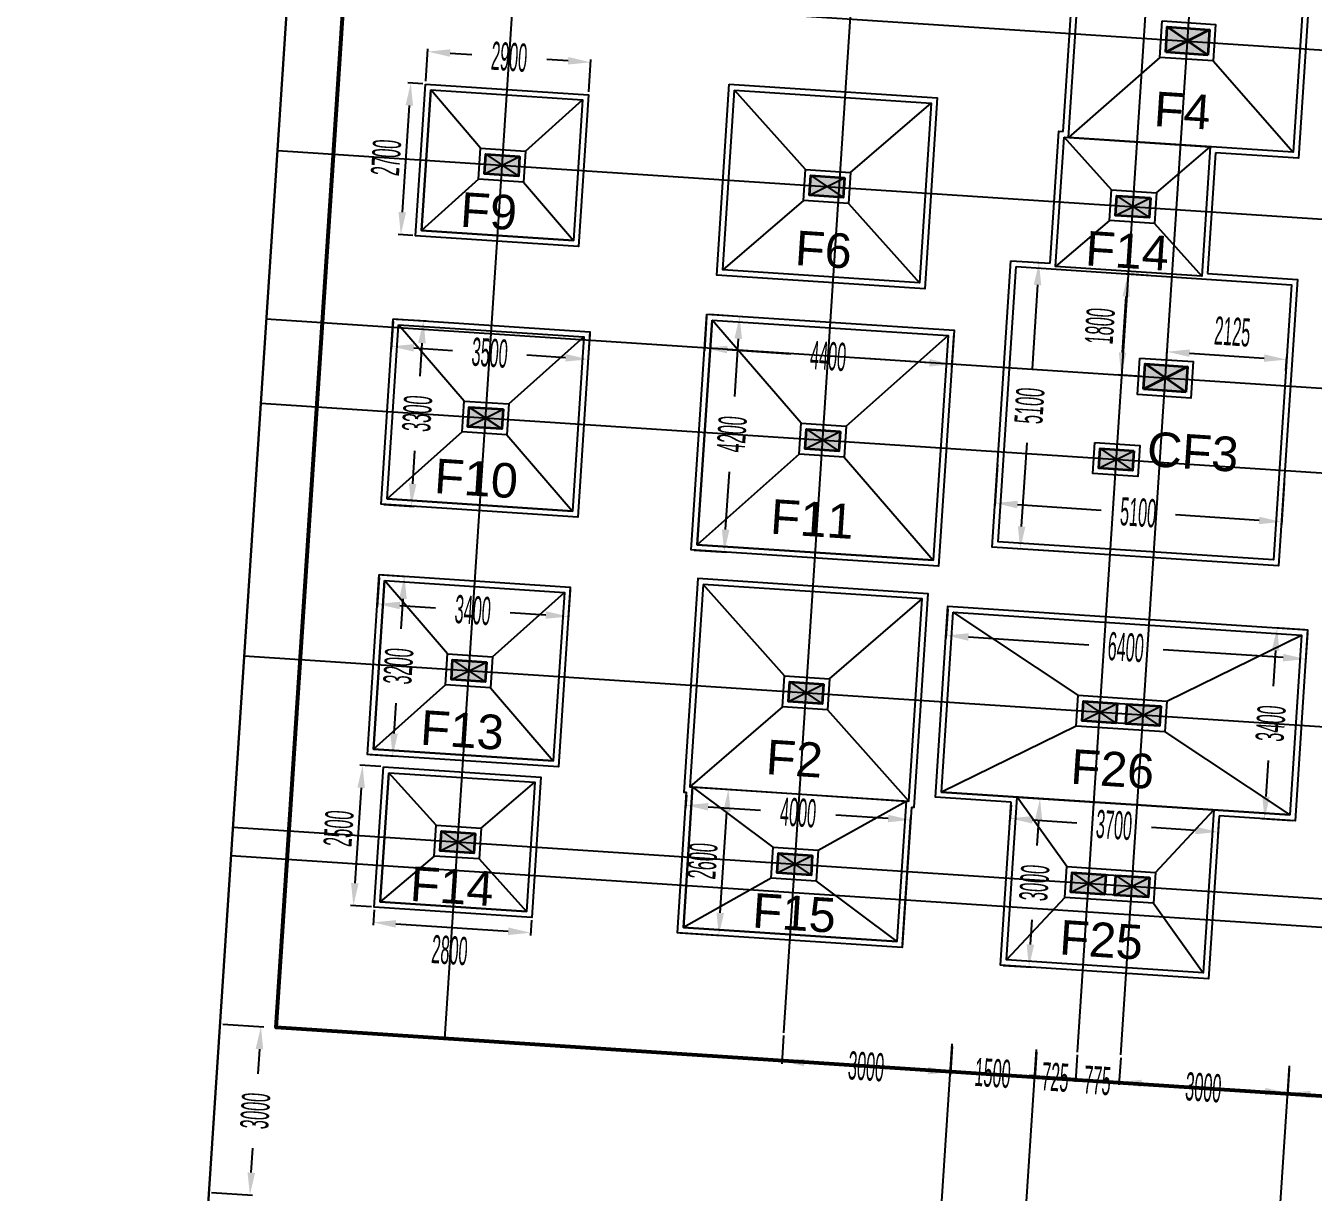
# Model space of a CAD drawing. Header units: millimetres. Extents: x -3092162 to 4513894, y -12317808 to 1849994.
# Drawn here: x 1305433.25 to 1305456.11, y -5950897.93 to -5950877.21 of the extents above; entities that cross this region are included whole.
import ezdxf

# ---------------------------------------------------------------- set-up
doc = ezdxf.new("R2010")
doc.units = ezdxf.units.MM
doc.header["$LTSCALE"] = 2
doc.header["$MEASUREMENT"] = 0
doc.header["$PDMODE"] = 34
doc.header["$PDSIZE"] = 500
doc.layers.add('cent lines', color=161, linetype='Continuous')
doc.layers.add('sree dim', color=7, linetype='Continuous')
for name, color, linetype, lineweight in [('coloumn', 10, 'Continuous', 35), ('FOUNDATIONS', 250, 'Continuous', 25), ('LINE', 250, 'Continuous', 20)]:
    doc.layers.add(name, color=color, linetype=linetype, lineweight=lineweight)
doc.styles.add('250', font='ARIALN.TTF', dxfattribs={"width": 0.5, "height": 150})
doc.styles.add('style3', font='arialbi.ttf')
doc.dimstyles.new('250', dxfattribs={"dimscale": 0, "dimtxt": 150, "dimasz": 50, "dimexe": 50, "dimexo": 50, "dimgap": 50, "dimtad": 1, "dimdec": 0, "dimzin": 0, "dimdsep": 46, "dimtxsty": '250', "dimblk": 'OBLIQUE', "dimcen": 100, "dimdle": 50, "dimclrd": 256, "dimclre": 256, "dimclrt": 256, "dimadec": 0, "dimazin": 2, "dimtfac": 1, "dimtdec": 0, "dimtofl": 0, "dimtmove": 1, "dimatfit": 0, "dimfxl": 50, "dimtolj": 1, "dimtzin": 0, "dimlwd": -1, "dimlwe": -1, "dimarcsym": 1})

# ---------------------------------------------------------------- blocks, each defined once
blk = doc.blocks.new('A$C59DD3E4C')
at = {"layer": 'coloumn', "ltscale": 100}
blk.add_hatch(color=252, dxfattribs=at).paths.add_polyline_path([(450, 750), (0, 750), (0, 0), (450, 0)])
at = {"layer": 'coloumn', "color": 252, "ltscale": 100}
for p, q in [((0, 750), (450, 750)), ((0, 0), (0, 750)), ((450, 750), (450, 0)), ((450, 0), (0, 0))]:
    blk.add_line(p, q, dxfattribs=at)
blk.add_lwpolyline([(450, 750), (0, 0), (0, 750), (450, 0)], dxfattribs=at)
blk = doc.blocks.new('1')
at = {"layer": 'coloumn', "ltscale": 100}
blk.add_hatch(color=256, dxfattribs=at).paths.add_polyline_path([(-2340612, -6246414), (-2340262, -6246414), (-2340262, -6245814), (-2340612, -6245814)])
at = {"layer": 'coloumn', "lineweight": 25, "ltscale": 100}
for p, q in [((-2340262, -6245814), (-2340612, -6246414)), ((-2340612, -6245814), (-2340262, -6246414))]:
    blk.add_line(p, q, dxfattribs=at)
at = {"layer": 'coloumn', "ltscale": 100}
blk.add_lwpolyline([(-2340612, -6246414), (-2340262, -6246414), (-2340262, -6245814), (-2340612, -6245814)], close=True, dxfattribs=at)
blk = doc.blocks.new('*D585')
at = {"layer": 'Defpoints', "color": 0, "linetype": 'Continuous', "ltscale": 100, "transparency": 16777216}
for p in [(-2399456, -7822716), (-2402356, -7823293), (-2399456, -7823293)]:
    blk.add_point(p, dxfattribs=at)
at = {"layer": 'FOUNDATIONS', "ltscale": 100, "transparency": 16777216}
for p, q in [((-2402356, -7823243), (-2402356, -7822666)), ((-2401956, -7822716), (-2401572, -7822716)), ((-2399856, -7822716), (-2400240, -7822716)), ((-2399456, -7823243), (-2399456, -7822666))]:
    blk.add_line(p, q, dxfattribs=at)
at = {"layer": 'FOUNDATIONS', "linetype": 'Continuous', "ltscale": 100, "transparency": 16777216}
for points in [[(-2401956, -7822649), (-2401956, -7822782), (-2402356, -7822716)], [(-2399856, -7822649), (-2399856, -7822782), (-2399456, -7822716)]]:
    blk.add_solid(points, dxfattribs=at)
at = {"layer": 'FOUNDATIONS', "linetype": 'Continuous', "lineweight": 25, "ltscale": 100, "transparency": 16777216, "insert": (-2400906, -7822716), "char_height": 500, "attachment_point": 5, "style": '250'}
blk.add_mtext('\\A1;2900', dxfattribs=at)
blk = doc.blocks.new('*D586')
at = {"layer": 'Defpoints', "color": 0, "linetype": 'Continuous', "ltscale": 100, "transparency": 16777216}
for p in [(-2402356, -7823293), (-2402620, -7825993), (-2402356, -7825993)]:
    blk.add_point(p, dxfattribs=at)
at = {"layer": 'FOUNDATIONS', "ltscale": 100, "transparency": 16777216}
for p, q in [((-2402406, -7823293), (-2402670, -7823293)), ((-2402620, -7823693), (-2402620, -7825593)), ((-2402406, -7825993), (-2402670, -7825993))]:
    blk.add_line(p, q, dxfattribs=at)
at = {"layer": 'FOUNDATIONS', "linetype": 'Continuous', "ltscale": 100, "transparency": 16777216}
for points in [[(-2402687, -7823693), (-2402554, -7823693), (-2402620, -7823293)], [(-2402687, -7825593), (-2402554, -7825593), (-2402620, -7825993)]]:
    blk.add_solid(points, dxfattribs=at)
at = {"layer": 'FOUNDATIONS', "linetype": 'Continuous', "lineweight": 25, "ltscale": 100, "transparency": 16777216, "insert": (-2402968, -7824643), "char_height": 500, "attachment_point": 5, "rotation": 90, "style": '250'}
blk.add_mtext('\\A1;2700', dxfattribs=at)
blk = doc.blocks.new('*D587')
at = {"layer": 'Defpoints', "color": 0, "linetype": 'Continuous', "ltscale": 100, "transparency": 16777216}
for p in [(-2402656, -7827493), (-2399156, -7827493), (-2399156, -7827984)]:
    blk.add_point(p, dxfattribs=at)
at = {"layer": 'FOUNDATIONS', "ltscale": 100, "transparency": 16777216}
for p, q in [((-2402656, -7827543), (-2402656, -7828034)), ((-2399156, -7827543), (-2399156, -7828034)), ((-2402256, -7827984), (-2401568, -7827984)), ((-2399556, -7827984), (-2400244, -7827984))]:
    blk.add_line(p, q, dxfattribs=at)
at = {"layer": 'FOUNDATIONS', "linetype": 'Continuous', "ltscale": 100, "transparency": 16777216}
for points in [[(-2402256, -7827917), (-2402256, -7828050), (-2402656, -7827984)], [(-2399556, -7827917), (-2399556, -7828050), (-2399156, -7827984)]]:
    blk.add_solid(points, dxfattribs=at)
at = {"layer": 'FOUNDATIONS', "linetype": 'Continuous', "lineweight": 25, "ltscale": 100, "transparency": 16777216, "insert": (-2400906, -7827984), "char_height": 500, "attachment_point": 5, "style": '250'}
blk.add_mtext('\\A1;3500', dxfattribs=at)
blk = doc.blocks.new('*D588')
at = {"layer": 'Defpoints', "color": 0, "linetype": 'Continuous', "ltscale": 100, "transparency": 16777216}
for p in [(-2402656, -7827493), (-2402656, -7830793), (-2402119, -7830793)]:
    blk.add_point(p, dxfattribs=at)
at = {"layer": 'FOUNDATIONS', "ltscale": 100, "transparency": 16777216}
for p, q in [((-2402606, -7827493), (-2402069, -7827493)), ((-2402119, -7827893), (-2402119, -7828481)), ((-2402119, -7830393), (-2402119, -7829805)), ((-2402606, -7830793), (-2402069, -7830793))]:
    blk.add_line(p, q, dxfattribs=at)
at = {"layer": 'FOUNDATIONS', "linetype": 'Continuous', "ltscale": 100, "transparency": 16777216}
for points in [[(-2402186, -7827893), (-2402052, -7827893), (-2402119, -7827493)], [(-2402186, -7830393), (-2402052, -7830393), (-2402119, -7830793)]]:
    blk.add_solid(points, dxfattribs=at)
at = {"layer": 'FOUNDATIONS', "linetype": 'Continuous', "lineweight": 25, "ltscale": 100, "transparency": 16777216, "insert": (-2402119, -7829143), "char_height": 500, "attachment_point": 5, "rotation": 90, "style": '250'}
blk.add_mtext('\\A1;3300', dxfattribs=at)
blk = doc.blocks.new('*D589')
at = {"layer": 'Defpoints', "color": 0, "linetype": 'Continuous', "ltscale": 100, "transparency": 16777216}
for p in [(-2397106, -7827043), (-2392706, -7827043), (-2392706, -7827648)]:
    blk.add_point(p, dxfattribs=at)
at = {"layer": 'FOUNDATIONS', "ltscale": 100, "transparency": 16777216}
for p, q in [((-2397106, -7827093), (-2397106, -7827698)), ((-2392706, -7827093), (-2392706, -7827698)), ((-2396706, -7827648), (-2395574, -7827648)), ((-2393106, -7827648), (-2394238, -7827648))]:
    blk.add_line(p, q, dxfattribs=at)
at = {"layer": 'FOUNDATIONS', "linetype": 'Continuous', "ltscale": 100, "transparency": 16777216}
for points in [[(-2396706, -7827581), (-2396706, -7827715), (-2397106, -7827648)], [(-2393106, -7827581), (-2393106, -7827715), (-2392706, -7827648)]]:
    blk.add_solid(points, dxfattribs=at)
at = {"layer": 'FOUNDATIONS', "linetype": 'Continuous', "lineweight": 25, "ltscale": 100, "transparency": 16777216, "insert": (-2394906, -7827648), "char_height": 500, "attachment_point": 5, "style": '250'}
blk.add_mtext('\\A1;4400', dxfattribs=at)
blk = doc.blocks.new('*D590')
at = {"layer": 'Defpoints', "color": 0, "linetype": 'Continuous', "ltscale": 100, "transparency": 16777216}
for p in [(-2397106, -7827043), (-2397106, -7831243), (-2396521, -7831243)]:
    blk.add_point(p, dxfattribs=at)
at = {"layer": 'FOUNDATIONS', "ltscale": 100, "transparency": 16777216}
for p, q in [((-2397056, -7827043), (-2396471, -7827043)), ((-2396521, -7827443), (-2396521, -7828475)), ((-2396521, -7830843), (-2396521, -7829811)), ((-2397056, -7831243), (-2396471, -7831243))]:
    blk.add_line(p, q, dxfattribs=at)
at = {"layer": 'FOUNDATIONS', "linetype": 'Continuous', "ltscale": 100, "transparency": 16777216}
for points in [[(-2396588, -7827443), (-2396454, -7827443), (-2396521, -7827043)], [(-2396588, -7830843), (-2396454, -7830843), (-2396521, -7831243)]]:
    blk.add_solid(points, dxfattribs=at)
at = {"layer": 'FOUNDATIONS', "linetype": 'Continuous', "lineweight": 25, "ltscale": 100, "transparency": 16777216, "insert": (-2396521, -7829143), "char_height": 500, "attachment_point": 5, "rotation": 90, "style": '250'}
blk.add_mtext('\\A1;4200', dxfattribs=at)
blk = doc.blocks.new('*D450')
at = {"layer": 'Defpoints', "color": 0, "linetype": 'Continuous', "ltscale": 100, "transparency": 16777216}
for p in [(-2402606, -7832043), (-2399206, -7832043), (-2399206, -7832566)]:
    blk.add_point(p, dxfattribs=at)
at = {"layer": 'FOUNDATIONS', "ltscale": 100, "transparency": 16777216}
for p, q in [((-2402606, -7832093), (-2402606, -7832616)), ((-2399206, -7832093), (-2399206, -7832616)), ((-2402206, -7832566), (-2401568, -7832566)), ((-2399606, -7832566), (-2400244, -7832566))]:
    blk.add_line(p, q, dxfattribs=at)
at = {"layer": 'FOUNDATIONS', "linetype": 'Continuous', "ltscale": 100, "transparency": 16777216}
for points in [[(-2402206, -7832499), (-2402206, -7832632), (-2402606, -7832566)], [(-2399606, -7832499), (-2399606, -7832632), (-2399206, -7832566)]]:
    blk.add_solid(points, dxfattribs=at)
at = {"layer": 'FOUNDATIONS', "linetype": 'Continuous', "lineweight": 25, "ltscale": 100, "transparency": 16777216, "insert": (-2400906, -7832566), "char_height": 500, "attachment_point": 5, "style": '250'}
blk.add_mtext('\\A1;3400', dxfattribs=at)
blk = doc.blocks.new('*D451')
at = {"layer": 'Defpoints', "color": 0, "linetype": 'Continuous', "ltscale": 100, "transparency": 16777216}
for p in [(-2402606, -7832043), (-2402606, -7835243), (-2402158, -7835243)]:
    blk.add_point(p, dxfattribs=at)
at = {"layer": 'FOUNDATIONS', "ltscale": 100, "transparency": 16777216}
for p, q in [((-2402556, -7832043), (-2402108, -7832043)), ((-2402158, -7832443), (-2402158, -7832981)), ((-2402158, -7834843), (-2402158, -7834305)), ((-2402556, -7835243), (-2402108, -7835243))]:
    blk.add_line(p, q, dxfattribs=at)
at = {"layer": 'FOUNDATIONS', "linetype": 'Continuous', "ltscale": 100, "transparency": 16777216}
for points in [[(-2402225, -7832443), (-2402091, -7832443), (-2402158, -7832043)], [(-2402225, -7834843), (-2402091, -7834843), (-2402158, -7835243)]]:
    blk.add_solid(points, dxfattribs=at)
at = {"layer": 'FOUNDATIONS', "linetype": 'Continuous', "lineweight": 25, "ltscale": 100, "transparency": 16777216, "insert": (-2402158, -7833643), "char_height": 500, "attachment_point": 5, "rotation": 90, "style": '250'}
blk.add_mtext('\\A1;3200', dxfattribs=at)
blk = doc.blocks.new('*D452')
at = {"layer": 'Defpoints', "color": 0, "linetype": 'Continuous', "ltscale": 100, "transparency": 16777216}
for p in [(-2402306, -7835443), (-2402679, -7837943), (-2402306, -7837943)]:
    blk.add_point(p, dxfattribs=at)
at = {"layer": 'FOUNDATIONS', "ltscale": 100, "transparency": 16777216}
for p, q in [((-2402356, -7835443), (-2402729, -7835443)), ((-2402679, -7835843), (-2402679, -7837543)), ((-2402356, -7837943), (-2402729, -7837943))]:
    blk.add_line(p, q, dxfattribs=at)
at = {"layer": 'FOUNDATIONS', "linetype": 'Continuous', "ltscale": 100, "transparency": 16777216}
for points in [[(-2402746, -7835843), (-2402612, -7835843), (-2402679, -7835443)], [(-2402746, -7837543), (-2402612, -7837543), (-2402679, -7837943)]]:
    blk.add_solid(points, dxfattribs=at)
at = {"layer": 'FOUNDATIONS', "linetype": 'Continuous', "lineweight": 25, "ltscale": 100, "transparency": 16777216, "insert": (-2403028, -7836590), "char_height": 500, "attachment_point": 5, "rotation": 90, "style": '250'}
blk.add_mtext('\\A1;2500', dxfattribs=at)
blk = doc.blocks.new('*D453')
at = {"layer": 'Defpoints', "color": 0, "linetype": 'Continuous', "ltscale": 100, "transparency": 16777216}
for p in [(-2402306, -7837943), (-2399506, -7837943), (-2399506, -7838215)]:
    blk.add_point(p, dxfattribs=at)
at = {"layer": 'FOUNDATIONS', "ltscale": 100, "transparency": 16777216}
for p, q in [((-2402306, -7837993), (-2402306, -7838265)), ((-2399506, -7837993), (-2399506, -7838265)), ((-2401906, -7838215), (-2399906, -7838215))]:
    blk.add_line(p, q, dxfattribs=at)
at = {"layer": 'FOUNDATIONS', "linetype": 'Continuous', "ltscale": 100, "transparency": 16777216}
for points in [[(-2401906, -7838148), (-2401906, -7838282), (-2402306, -7838215)], [(-2399906, -7838148), (-2399906, -7838282), (-2399506, -7838215)]]:
    blk.add_solid(points, dxfattribs=at)
at = {"layer": 'FOUNDATIONS', "linetype": 'Continuous', "lineweight": 25, "ltscale": 100, "transparency": 16777216, "insert": (-2400921, -7838621), "char_height": 500, "attachment_point": 5, "style": '250'}
blk.add_mtext('\\A1;2800', dxfattribs=at)
blk = doc.blocks.new('*D406')
at = {"layer": 'Defpoints', "color": 0, "linetype": 'Continuous', "ltscale": 100, "transparency": 16777216}
for p in [(-2396906, -7835543), (-2392906, -7835774), (-2392906, -7838043)]:
    blk.add_point(p, dxfattribs=at)
at = {"layer": 'FOUNDATIONS', "ltscale": 100, "transparency": 16777216}
for p, q in [((-2396906, -7835593), (-2396906, -7835824)), ((-2396506, -7835774), (-2395574, -7835774)), ((-2393306, -7835774), (-2394238, -7835774)), ((-2392906, -7837993), (-2392906, -7835724))]:
    blk.add_line(p, q, dxfattribs=at)
at = {"layer": 'FOUNDATIONS', "linetype": 'Continuous', "ltscale": 100, "transparency": 16777216}
for points in [[(-2396506, -7835708), (-2396506, -7835841), (-2396906, -7835774)], [(-2393306, -7835708), (-2393306, -7835841), (-2392906, -7835774)]]:
    blk.add_solid(points, dxfattribs=at)
at = {"layer": 'FOUNDATIONS', "linetype": 'Continuous', "lineweight": 25, "ltscale": 100, "transparency": 16777216, "insert": (-2394906, -7835774), "char_height": 500, "attachment_point": 5, "style": '250'}
blk.add_mtext('\\A1;4000', dxfattribs=at)
blk = doc.blocks.new('*D456')
at = {"layer": 'Defpoints', "color": 0, "linetype": 'Continuous', "ltscale": 100, "transparency": 16777216}
for p in [(-2396806, -7835443), (-2396170, -7835443), (-2396906, -7838043)]:
    blk.add_point(p, dxfattribs=at)
at = {"layer": 'FOUNDATIONS', "ltscale": 100, "transparency": 16777216}
for p, q in [((-2396756, -7835443), (-2396120, -7835443)), ((-2396170, -7837643), (-2396170, -7835843)), ((-2396856, -7838043), (-2396120, -7838043))]:
    blk.add_line(p, q, dxfattribs=at)
at = {"layer": 'FOUNDATIONS', "linetype": 'Continuous', "ltscale": 100, "transparency": 16777216}
for points in [[(-2396236, -7835843), (-2396103, -7835843), (-2396170, -7835443)], [(-2396236, -7837643), (-2396103, -7837643), (-2396170, -7838043)]]:
    blk.add_solid(points, dxfattribs=at)
at = {"layer": 'FOUNDATIONS', "linetype": 'Continuous', "lineweight": 25, "ltscale": 100, "transparency": 16777216, "insert": (-2396543, -7836743), "char_height": 500, "attachment_point": 5, "rotation": 90, "style": '250'}
blk.add_mtext('\\A1;2600', dxfattribs=at)
blk = doc.blocks.new('*D425')
at = {"layer": 'Defpoints', "color": 0, "linetype": 'Continuous', "ltscale": 100, "transparency": 16777216}
for p in [(-2391044, -7835243), (-2391144, -7838243), (-2390638, -7838243)]:
    blk.add_point(p, dxfattribs=at)
at = {"layer": 'FOUNDATIONS', "ltscale": 100, "transparency": 16777216}
for p, q in [((-2390994, -7835243), (-2390588, -7835243)), ((-2390638, -7835643), (-2390638, -7836081)), ((-2390638, -7837843), (-2390638, -7837405)), ((-2391094, -7838243), (-2390588, -7838243))]:
    blk.add_line(p, q, dxfattribs=at)
at = {"layer": 'FOUNDATIONS', "linetype": 'Continuous', "ltscale": 100, "transparency": 16777216}
for points in [[(-2390704, -7835643), (-2390571, -7835643), (-2390638, -7835243)], [(-2390704, -7837843), (-2390571, -7837843), (-2390638, -7838243)]]:
    blk.add_solid(points, dxfattribs=at)
at = {"layer": 'FOUNDATIONS', "linetype": 'Continuous', "lineweight": 25, "ltscale": 100, "transparency": 16777216, "insert": (-2390638, -7836743), "char_height": 500, "attachment_point": 5, "rotation": 90, "style": '250'}
blk.add_mtext('\\A1;3000', dxfattribs=at)
blk = doc.blocks.new('*D426')
at = {"layer": 'Defpoints', "color": 0, "linetype": 'Continuous', "ltscale": 100, "transparency": 16777216}
for p in [(-2391144, -7835343), (-2387444, -7835343), (-2387444, -7835628)]:
    blk.add_point(p, dxfattribs=at)
at = {"layer": 'FOUNDATIONS', "ltscale": 100, "transparency": 16777216}
for p, q in [((-2391144, -7835393), (-2391144, -7835678)), ((-2387444, -7835393), (-2387444, -7835678)), ((-2390744, -7835628), (-2389956, -7835628)), ((-2387844, -7835628), (-2388631, -7835628))]:
    blk.add_line(p, q, dxfattribs=at)
at = {"layer": 'FOUNDATIONS', "linetype": 'Continuous', "ltscale": 100, "transparency": 16777216}
for points in [[(-2390744, -7835562), (-2390744, -7835695), (-2391144, -7835628)], [(-2387844, -7835562), (-2387844, -7835695), (-2387444, -7835628)]]:
    blk.add_solid(points, dxfattribs=at)
at = {"layer": 'FOUNDATIONS', "linetype": 'Continuous', "lineweight": 25, "ltscale": 100, "transparency": 16777216, "insert": (-2389294, -7835628), "char_height": 500, "attachment_point": 5, "style": '250'}
blk.add_mtext('\\A1;3700', dxfattribs=at)
blk = doc.blocks.new('*D563')
at = {"layer": 'Defpoints', "color": 0, "linetype": 'Continuous', "ltscale": 100, "transparency": 16777216}
for p in [(-2386093, -7831943), (-2386636, -7835343), (-2386093, -7835343)]:
    blk.add_point(p, dxfattribs=at)
at = {"layer": 'FOUNDATIONS', "ltscale": 100, "transparency": 16777216}
for p, q in [((-2386143, -7831943), (-2386686, -7831943)), ((-2386636, -7832343), (-2386636, -7832981)), ((-2386636, -7834943), (-2386636, -7834305)), ((-2386143, -7835343), (-2386686, -7835343))]:
    blk.add_line(p, q, dxfattribs=at)
at = {"layer": 'FOUNDATIONS', "linetype": 'Continuous', "ltscale": 100, "transparency": 16777216}
for points in [[(-2386703, -7832343), (-2386570, -7832343), (-2386636, -7831943)], [(-2386703, -7834943), (-2386570, -7834943), (-2386636, -7835343)]]:
    blk.add_solid(points, dxfattribs=at)
at = {"layer": 'FOUNDATIONS', "linetype": 'Continuous', "lineweight": 25, "ltscale": 100, "transparency": 16777216, "insert": (-2386636, -7833643), "char_height": 500, "attachment_point": 5, "rotation": 90, "style": '250'}
blk.add_mtext('\\A1;3400', dxfattribs=at)
blk = doc.blocks.new('*D564')
at = {"layer": 'Defpoints', "color": 0, "linetype": 'Continuous', "ltscale": 100, "transparency": 16777216}
for p in [(-2392493, -7831943), (-2386093, -7831943), (-2386093, -7832462)]:
    blk.add_point(p, dxfattribs=at)
at = {"layer": 'FOUNDATIONS', "ltscale": 100, "transparency": 16777216}
for p, q in [((-2392493, -7831993), (-2392493, -7832512)), ((-2386093, -7831993), (-2386093, -7832512)), ((-2392093, -7832462), (-2389954, -7832462)), ((-2386493, -7832462), (-2388632, -7832462))]:
    blk.add_line(p, q, dxfattribs=at)
at = {"layer": 'FOUNDATIONS', "linetype": 'Continuous', "ltscale": 100, "transparency": 16777216}
for points in [[(-2392093, -7832396), (-2392093, -7832529), (-2392493, -7832462)], [(-2386493, -7832396), (-2386493, -7832529), (-2386093, -7832462)]]:
    blk.add_solid(points, dxfattribs=at)
at = {"layer": 'FOUNDATIONS', "linetype": 'Continuous', "lineweight": 25, "ltscale": 100, "transparency": 16777216, "insert": (-2389293, -7832462), "char_height": 500, "attachment_point": 5, "style": '250'}
blk.add_mtext('\\A1;6400', dxfattribs=at)
blk = doc.blocks.new('*D390')
at = {"layer": 'Defpoints', "color": 0, "linetype": 'Continuous', "ltscale": 100, "transparency": 16777216}
for p in [(-2391781, -7829321), (-2386681, -7829321), (-2386681, -7830058)]:
    blk.add_point(p, dxfattribs=at)
at = {"layer": 'FOUNDATIONS', "ltscale": 100, "transparency": 16777216}
for p, q in [((-2391781, -7829371), (-2391781, -7830108)), ((-2386681, -7829371), (-2386681, -7830108)), ((-2391381, -7830058), (-2389891, -7830058)), ((-2387081, -7830058), (-2388570, -7830058))]:
    blk.add_line(p, q, dxfattribs=at)
at = {"layer": 'FOUNDATIONS', "linetype": 'Continuous', "ltscale": 100, "transparency": 16777216}
for points in [[(-2391381, -7829992), (-2391381, -7830125), (-2391781, -7830058)], [(-2387081, -7829992), (-2387081, -7830125), (-2386681, -7830058)]]:
    blk.add_solid(points, dxfattribs=at)
at = {"layer": 'FOUNDATIONS', "linetype": 'Continuous', "lineweight": 25, "ltscale": 100, "transparency": 16777216, "insert": (-2389231, -7830058), "char_height": 500, "attachment_point": 5, "style": '250'}
blk.add_mtext('\\A1;5100', dxfattribs=at)
blk = doc.blocks.new('*D391')
at = {"layer": 'Defpoints', "color": 0, "linetype": 'Continuous', "ltscale": 100, "transparency": 16777216}
for p in [(-2391510, -7825743), (-2391280, -7830843), (-2390439, -7830843)]:
    blk.add_point(p, dxfattribs=at)
at = {"layer": 'FOUNDATIONS', "ltscale": 100, "transparency": 16777216}
for p, q in [((-2391460, -7825743), (-2391230, -7825743)), ((-2391280, -7826143), (-2391280, -7827633)), ((-2391280, -7830443), (-2391280, -7828953)), ((-2390489, -7830843), (-2391330, -7830843))]:
    blk.add_line(p, q, dxfattribs=at)
at = {"layer": 'FOUNDATIONS', "linetype": 'Continuous', "ltscale": 100, "transparency": 16777216}
for points in [[(-2391347, -7826143), (-2391214, -7826143), (-2391280, -7825743)], [(-2391347, -7830443), (-2391214, -7830443), (-2391280, -7830843)]]:
    blk.add_solid(points, dxfattribs=at)
at = {"layer": 'FOUNDATIONS', "linetype": 'Continuous', "lineweight": 25, "ltscale": 100, "transparency": 16777216, "insert": (-2391280, -7828293), "char_height": 500, "attachment_point": 5, "rotation": 90, "style": '250'}
blk.add_mtext('\\A1;5100', dxfattribs=at)
blk = doc.blocks.new('*D436')
at = {"layer": 'Defpoints', "color": 0, "linetype": 'Continuous', "ltscale": 100, "transparency": 16777216}
for p in [(-2386781, -7827175), (-2388906, -7827418), (-2386781, -7827418)]:
    blk.add_point(p, dxfattribs=at)
at = {"layer": 'FOUNDATIONS', "ltscale": 100, "transparency": 16777216}
for p, q in [((-2388906, -7827368), (-2388906, -7827125)), ((-2386781, -7827368), (-2386781, -7827125)), ((-2388506, -7827175), (-2387181, -7827175))]:
    blk.add_line(p, q, dxfattribs=at)
at = {"layer": 'FOUNDATIONS', "linetype": 'Continuous', "ltscale": 100, "transparency": 16777216}
for points in [[(-2388506, -7827108), (-2388506, -7827242), (-2388906, -7827175)], [(-2387181, -7827108), (-2387181, -7827242), (-2386781, -7827175)]]:
    blk.add_solid(points, dxfattribs=at)
at = {"layer": 'FOUNDATIONS', "linetype": 'Continuous', "lineweight": 25, "ltscale": 100, "transparency": 16777216, "insert": (-2387773, -7826744), "char_height": 500, "attachment_point": 5, "style": '250'}
blk.add_mtext('\\A1;2125', dxfattribs=at)
blk = doc.blocks.new('*D437')
at = {"layer": 'Defpoints', "color": 0, "linetype": 'Continuous', "ltscale": 100, "transparency": 16777216}
for p in [(-2389694, -7825843), (-2389281, -7825843), (-2389281, -7827643)]:
    blk.add_point(p, dxfattribs=at)
at = {"layer": 'FOUNDATIONS', "ltscale": 100, "transparency": 16777216}
for p, q in [((-2389331, -7825843), (-2389744, -7825843)), ((-2389694, -7827243), (-2389694, -7826243)), ((-2389331, -7827643), (-2389744, -7827643))]:
    blk.add_line(p, q, dxfattribs=at)
at = {"layer": 'FOUNDATIONS', "linetype": 'Continuous', "ltscale": 100, "transparency": 16777216}
for points in [[(-2389761, -7826243), (-2389628, -7826243), (-2389694, -7825843)], [(-2389761, -7827243), (-2389628, -7827243), (-2389694, -7827643)]]:
    blk.add_solid(points, dxfattribs=at)
at = {"layer": 'FOUNDATIONS', "linetype": 'Continuous', "lineweight": 25, "ltscale": 100, "transparency": 16777216, "insert": (-2390126, -7826798), "char_height": 500, "attachment_point": 5, "rotation": 90, "style": '250'}
blk.add_mtext('\\A1;1800', dxfattribs=at)
blk = doc.blocks.new('*D533')
at = {"layer": 'Defpoints', "color": 0, "linetype": 'Continuous', "ltscale": 100, "transparency": 16777216}
for p in [(-2404906, -7840193), (-2404176, -7840193), (-2404906, -7843193)]:
    blk.add_point(p, dxfattribs=at)
at = {"layer": 'sree dim', "ltscale": 100, "transparency": 16777216}
for p, q in [((-2404856, -7840193), (-2404126, -7840193)), ((-2404176, -7840593), (-2404176, -7841031)), ((-2404176, -7842793), (-2404176, -7842355)), ((-2404856, -7843193), (-2404126, -7843193))]:
    blk.add_line(p, q, dxfattribs=at)
at = {"layer": 'sree dim', "linetype": 'Continuous', "ltscale": 100, "transparency": 16777216}
for points in [[(-2404243, -7840593), (-2404109, -7840593), (-2404176, -7840193)], [(-2404243, -7842793), (-2404109, -7842793), (-2404176, -7843193)]]:
    blk.add_solid(points, dxfattribs=at)
at = {"layer": 'sree dim', "linetype": 'Continuous', "lineweight": 25, "ltscale": 100, "transparency": 16777216, "insert": (-2404176, -7841693), "char_height": 500, "attachment_point": 5, "rotation": 90, "style": '250'}
blk.add_mtext('\\A1;3000', dxfattribs=at)
blk = doc.blocks.new('*D535')
at = {"layer": 'Defpoints', "color": 0, "linetype": 'Continuous', "ltscale": 100, "transparency": 16777216}
for p in [(-2394906, -7839693), (-2391906, -7839693), (-2391906, -7840196)]:
    blk.add_point(p, dxfattribs=at)
at = {"layer": 'sree dim', "ltscale": 100, "transparency": 16777216}
for p, q in [((-2394906, -7839743), (-2394906, -7840246)), ((-2391906, -7839743), (-2391906, -7840246)), ((-2394506, -7840196), (-2394068, -7840196)), ((-2392306, -7840196), (-2392744, -7840196))]:
    blk.add_line(p, q, dxfattribs=at)
at = {"layer": 'sree dim', "linetype": 'Continuous', "ltscale": 100, "transparency": 16777216}
for points in [[(-2394506, -7840130), (-2394506, -7840263), (-2394906, -7840196)], [(-2392306, -7840130), (-2392306, -7840263), (-2391906, -7840196)]]:
    blk.add_solid(points, dxfattribs=at)
at = {"layer": 'sree dim', "linetype": 'Continuous', "lineweight": 25, "ltscale": 100, "transparency": 16777216, "insert": (-2393406, -7840196), "char_height": 500, "attachment_point": 5, "style": '250'}
blk.add_mtext('\\A1;3000', dxfattribs=at)
blk = doc.blocks.new('*D536')
at = {"layer": 'Defpoints', "color": 0, "linetype": 'Continuous', "ltscale": 100, "transparency": 16777216}
for p in [(-2391906, -7839693), (-2390406, -7839693), (-2390406, -7840165)]:
    blk.add_point(p, dxfattribs=at)
at = {"layer": 'sree dim', "ltscale": 100, "transparency": 16777216}
for p, q in [((-2391906, -7839743), (-2391906, -7840215)), ((-2390406, -7839743), (-2390406, -7840215)), ((-2391906, -7840165), (-2391807, -7840165)), ((-2390406, -7840165), (-2390506, -7840165))]:
    blk.add_line(p, q, dxfattribs=at)
at = {"layer": 'sree dim', "linetype": 'Continuous', "lineweight": 25, "ltscale": 100, "transparency": 16777216, "insert": (-2391156, -7840165), "char_height": 500, "attachment_point": 5, "style": '250'}
blk.add_mtext('\\A1;1500', dxfattribs=at)
blk = doc.blocks.new('*D537')
at = {"layer": 'Defpoints', "color": 0, "linetype": 'Continuous', "ltscale": 100, "transparency": 16777216}
for p in [(-2390406, -7839693), (-2389681, -7839693), (-2389681, -7840165)]:
    blk.add_point(p, dxfattribs=at)
at = {"layer": 'sree dim', "ltscale": 100, "transparency": 16777216}
for p, q in [((-2390406, -7839743), (-2390406, -7840215)), ((-2389681, -7839743), (-2389681, -7840215)), ((-2390406, -7840165), (-2389681, -7840165))]:
    blk.add_line(p, q, dxfattribs=at)
at = {"layer": 'sree dim', "linetype": 'Continuous', "lineweight": 25, "ltscale": 100, "transparency": 16777216, "insert": (-2390043, -7840165), "char_height": 500, "attachment_point": 5, "style": '250'}
blk.add_mtext('\\A1;725', dxfattribs=at)
blk = doc.blocks.new('*D538')
at = {"layer": 'Defpoints', "color": 0, "linetype": 'Continuous', "ltscale": 100, "transparency": 16777216}
for p in [(-2389681, -7839693), (-2388906, -7839693), (-2388906, -7840175)]:
    blk.add_point(p, dxfattribs=at)
at = {"layer": 'sree dim', "ltscale": 100, "transparency": 16777216}
for p, q in [((-2389681, -7839743), (-2389681, -7840225)), ((-2388906, -7839743), (-2388906, -7840225)), ((-2389681, -7840175), (-2388906, -7840175))]:
    blk.add_line(p, q, dxfattribs=at)
at = {"layer": 'sree dim', "linetype": 'Continuous', "lineweight": 25, "ltscale": 100, "transparency": 16777216, "insert": (-2389293, -7840175), "char_height": 500, "attachment_point": 5, "style": '250'}
blk.add_mtext('\\A1;775', dxfattribs=at)
blk = doc.blocks.new('*D539')
at = {"layer": 'Defpoints', "color": 0, "linetype": 'Continuous', "ltscale": 100, "transparency": 16777216}
for p in [(-2388906, -7839693), (-2385906, -7839693), (-2385906, -7840175)]:
    blk.add_point(p, dxfattribs=at)
at = {"layer": 'sree dim', "ltscale": 100, "transparency": 16777216}
for p, q in [((-2388906, -7839743), (-2388906, -7840225)), ((-2385906, -7839743), (-2385906, -7840225)), ((-2388506, -7840175), (-2388068, -7840175)), ((-2386306, -7840175), (-2386744, -7840175))]:
    blk.add_line(p, q, dxfattribs=at)
at = {"layer": 'sree dim', "linetype": 'Continuous', "ltscale": 100, "transparency": 16777216}
for points in [[(-2388506, -7840109), (-2388506, -7840242), (-2388906, -7840175)], [(-2386306, -7840109), (-2386306, -7840242), (-2385906, -7840175)]]:
    blk.add_solid(points, dxfattribs=at)
at = {"layer": 'sree dim', "linetype": 'Continuous', "lineweight": 25, "ltscale": 100, "transparency": 16777216, "insert": (-2387406, -7840175), "char_height": 500, "attachment_point": 5, "style": '250'}
blk.add_mtext('\\A1;3000', dxfattribs=at)
blk = doc.blocks.new('*D540')
at = {"layer": 'Defpoints', "color": 0, "linetype": 'Continuous', "ltscale": 100, "transparency": 16777216}
for p in [(-2385906, -7839693), (-2382906, -7840175), (-2382906, -7840175)]:
    blk.add_point(p, dxfattribs=at)
at = {"layer": 'sree dim', "ltscale": 100, "transparency": 16777216}
for p, q in [((-2385906, -7839743), (-2385906, -7840225)), ((-2385506, -7840175), (-2385068, -7840175)), ((-2383306, -7840175), (-2383744, -7840175))]:
    blk.add_line(p, q, dxfattribs=at)
at = {"layer": 'sree dim', "linetype": 'Continuous', "ltscale": 100, "transparency": 16777216}
for points in [[(-2385506, -7840109), (-2385506, -7840242), (-2385906, -7840175)], [(-2383306, -7840109), (-2383306, -7840242), (-2382906, -7840175)]]:
    blk.add_solid(points, dxfattribs=at)
at = {"layer": 'sree dim', "linetype": 'Continuous', "lineweight": 25, "ltscale": 100, "transparency": 16777216, "insert": (-2384406, -7840175), "char_height": 500, "attachment_point": 5, "style": '250'}
blk.add_mtext('\\A1;3000', dxfattribs=at)
blk = doc.blocks.new('FKU')
at = {"layer": 'cent lines', "lineweight": 30, "ltscale": 0.01}
blk.add_lwpolyline([(-2404906.1, -7892742.9), (-2313726.1, -7892742.9), (-2313726.1, -7811642.9), (-2404906.1, -7811642.9)], close=True, dxfattribs=at)
at = {"layer": 'cent lines', "ltscale": 0.01}
for points in [[(-2400906.1, -7840192.9), (-2400906.1, -7811642.9)], [(-2394906.1, -7839692.9), (-2394906.1, -7811642.9)], [(-2389680.7, -7839692.9), (-2389680.7, -7811642.9)], [(-2388906.1, -7839692.9), (-2388906.1, -7811642.9)], [(-2404906.1, -7821642.9), (-2313726.1, -7821642.9)], [(-2404906.1, -7824642.9), (-2313726.1, -7824642.9)], [(-2404906.1, -7827642.9), (-2313726.1, -7827642.9)], [(-2404906.1, -7829142.9), (-2313726.1, -7829142.9)], [(-2404906.1, -7833642.9), (-2313726.1, -7833642.9)], [(-2404906.1, -7836692.9), (-2313726.1, -7836692.9)], [(-2404906.1, -7837192.9), (-2313726.1, -7837192.9)], [(-2391906.1, -7892742.9), (-2391906.1, -7839692.9)], [(-2390406.1, -7892742.9), (-2390406.1, -7839692.9)], [(-2385906.1, -7892742.9), (-2385906.1, -7839692.9)]]:
    blk.add_lwpolyline(points, dxfattribs=at)
at = {"layer": 'cent lines', "color": 1, "lineweight": 53, "ltscale": 0.01}
blk.add_lwpolyline([(-2314376.1, -7840192.9), (-2403906.1, -7840192.9), (-2403906.1, -7812642.9), (-2314376.1, -7812642.9)], close=True, dxfattribs=at)
at = {"layer": 'FOUNDATIONS', "linetype": 'Continuous', "lineweight": 25, "ltscale": 100}
for p, q in [((-2389381.1, -7821967.9), (-2390906.1, -7823492.9)), ((-2388431.1, -7821967.9), (-2386906.1, -7823492.9)), ((-2395525.3, -7824367.9), (-2396875.3, -7823042.9)), ((-2394725.3, -7824367.9), (-2393375.3, -7823042.9)), ((-2402256.1, -7823392.9), (-2402256.1, -7825892.9)), ((-2401306.1, -7824367.9), (-2402256.1, -7823392.9)), ((-2400506.1, -7824367.9), (-2399556.1, -7823392.9)), ((-2390080.7, -7824367.9), (-2390980.7, -7823492.9)), ((-2389280.7, -7824367.9), (-2388380.7, -7823492.9)), ((-2401306.1, -7824917.9), (-2402256.1, -7825892.9)), ((-2400506.1, -7824917.9), (-2399556.1, -7825892.9)), ((-2395525.3, -7824917.9), (-2396875.3, -7826242.9)), ((-2394725.3, -7824917.9), (-2393375.3, -7826242.9)), ((-2390080.7, -7824917.9), (-2390980.7, -7825792.9)), ((-2389280.7, -7824917.9), (-2388380.7, -7825792.9)), ((-2391780.7, -7825742.9), (-2391080.7, -7825742.9)), ((-2402256.1, -7825892.9), (-2399556.1, -7825892.9)), ((-2386780.7, -7825842.9), (-2386780.7, -7830742.9)), ((-2397106.1, -7827042.9), (-2392706.1, -7827042.9)), ((-2397006.1, -7827142.9), (-2397006.1, -7831142.9)), ((-2395306.1, -7828867.9), (-2397006.1, -7827142.9)), ((-2394506.1, -7828867.9), (-2392806.1, -7827142.9)), ((-2401306.1, -7828867.9), (-2402556.1, -7827592.9)), ((-2400506.1, -7828867.9), (-2399256.1, -7827592.9)), ((-2401306.1, -7829417.9), (-2402556.1, -7830692.9)), ((-2400506.1, -7829417.9), (-2399256.1, -7830692.9)), ((-2395306.1, -7829417.9), (-2397006.1, -7831142.9)), ((-2394506.1, -7829417.9), (-2392806.1, -7831142.9)), ((-2402556.1, -7830692.9), (-2399256.1, -7830692.9)), ((-2397006.1, -7831142.9), (-2392806.1, -7831142.9)), ((-2395306.1, -7833367.9), (-2396856.1, -7831842.9)), ((-2394506.1, -7833367.9), (-2392956.1, -7831842.9)), ((-2402506.1, -7832142.9), (-2402506.1, -7835142.9)), ((-2401306.1, -7833367.9), (-2402506.1, -7832142.9)), ((-2400506.1, -7833367.9), (-2399306.1, -7832142.9)), ((-2390080.7, -7833367.9), (-2392393.4, -7832042.9)), ((-2388506.1, -7833367.9), (-2386193.4, -7832042.9)), ((-2401306.1, -7833917.9), (-2402506.1, -7835142.9)), ((-2400506.1, -7833917.9), (-2399306.1, -7835142.9)), ((-2395306.1, -7833917.9), (-2396856.1, -7835442.9)), ((-2394506.1, -7833917.9), (-2392956.1, -7835442.9)), ((-2390080.7, -7833917.9), (-2392393.4, -7835242.9)), ((-2388506.1, -7833917.9), (-2386193.4, -7835242.9)), ((-2402506.1, -7835142.9), (-2399306.1, -7835142.9)), ((-2392393.4, -7835242.9), (-2386193.4, -7835242.9)), ((-2390081.1, -7836417.9), (-2391043.6, -7835242.9)), ((-2388506.1, -7836417.9), (-2387543.6, -7835242.9)), ((-2402206.1, -7835542.9), (-2402206.1, -7837842.9)), ((-2401306.1, -7836417.9), (-2402206.1, -7835542.9)), ((-2400506.1, -7836417.9), (-2399606.1, -7835542.9)), ((-2396806.1, -7835442.9), (-2396806.1, -7837942.9)), ((-2395306.1, -7836417.9), (-2396806.1, -7835442.9)), ((-2394506.1, -7836417.9), (-2393006.1, -7835442.9)), ((-2401306.1, -7836967.9), (-2402206.1, -7837842.9)), ((-2400506.1, -7836967.9), (-2399606.1, -7837842.9)), ((-2395306.1, -7836967.9), (-2396806.1, -7837942.9)), ((-2394506.1, -7836967.9), (-2393006.1, -7837942.9)), ((-2390081.1, -7836967.9), (-2391043.6, -7838142.9)), ((-2388506.1, -7836967.9), (-2387543.6, -7838142.9)), ((-2402206.1, -7837842.9), (-2399606.1, -7837842.9)), ((-2396806.1, -7837942.9), (-2393006.1, -7837942.9))]:
    blk.add_line(p, q, dxfattribs=at)
for points in [[(-2391006.1, -7823394.1), (-2391006.1, -7819692.9), (-2386806.1, -7819692.9), (-2386806.1, -7823592.9), (-2388280.7, -7823592.9)], [(-2391080.7, -7825742.9), (-2391080.7, -7823392.9), (-2391006.1, -7823392.9)], [(-2388280.7, -7823592.9), (-2388280.7, -7825742.9)], [(-2388280.7, -7825742.9), (-2386680.7, -7825742.9), (-2386680.7, -7830842.9), (-2391780.7, -7830842.9), (-2391780.7, -7825742.9)], [(-2392906.1, -7835542.9), (-2392856.1, -7835542.9), (-2392856.1, -7831742.9), (-2396956.1, -7831742.9), (-2396956.1, -7835542.9), (-2396906.1, -7835542.9)], [(-2391143.6, -7835342.9), (-2392493.4, -7835342.9), (-2392493.4, -7831942.9), (-2386093.4, -7831942.9), (-2386093.4, -7835342.9), (-2387443.6, -7835342.9)], [(-2387443.6, -7835342.9), (-2387443.6, -7838242.9), (-2391143.6, -7838242.9), (-2391143.6, -7835342.9)], [(-2392906.1, -7835542.9), (-2392906.1, -7838042.9), (-2396906.1, -7838042.9), (-2396906.1, -7835542.9)]]:
    blk.add_lwpolyline(points, dxfattribs=at)
for points in [[(-2390906.1, -7819792.9), (-2386906.1, -7819792.9), (-2386906.1, -7823492.9), (-2390906.1, -7823492.9)], [(-2389381.1, -7821317.9), (-2388431.1, -7821317.9), (-2388431.1, -7821967.9), (-2389381.1, -7821967.9)], [(-2396975.3, -7822942.9), (-2393275.3, -7822942.9), (-2393275.3, -7826342.9), (-2396975.3, -7826342.9)], [(-2396875.3, -7823042.9), (-2393375.3, -7823042.9), (-2393375.3, -7826242.9), (-2396875.3, -7826242.9)], [(-2402356.1, -7823292.9), (-2399456.1, -7823292.9), (-2399456.1, -7825992.9), (-2402356.1, -7825992.9)], [(-2402256.1, -7823392.9), (-2399556.1, -7823392.9), (-2399556.1, -7825892.9), (-2402256.1, -7825892.9)], [(-2390980.7, -7823492.9), (-2388380.7, -7823492.9), (-2388380.7, -7825792.9), (-2390980.7, -7825792.9)], [(-2401306.1, -7824367.9), (-2400506.1, -7824367.9), (-2400506.1, -7824917.9), (-2401306.1, -7824917.9)], [(-2395525.3, -7824367.9), (-2394725.3, -7824367.9), (-2394725.3, -7824917.9), (-2395525.3, -7824917.9)], [(-2390080.7, -7824367.9), (-2389280.7, -7824367.9), (-2389280.7, -7824917.9), (-2390080.7, -7824917.9)], [(-2401206.1, -7824467.9), (-2400606.1, -7824467.9), (-2400606.1, -7824817.9), (-2401206.1, -7824817.9)], [(-2395425.3, -7824467.9), (-2394825.3, -7824467.9), (-2394825.3, -7824817.9), (-2395425.3, -7824817.9)], [(-2391680.7, -7825842.9), (-2386780.7, -7825842.9), (-2386780.7, -7830742.9), (-2391680.7, -7830742.9)], [(-2397106.1, -7827042.9), (-2392706.1, -7827042.9), (-2392706.1, -7831242.9), (-2397106.1, -7831242.9)], [(-2397006.1, -7827142.9), (-2392806.1, -7827142.9), (-2392806.1, -7831142.9), (-2397006.1, -7831142.9)], [(-2389380.7, -7827317.9), (-2388430.7, -7827317.9), (-2388430.7, -7827967.9), (-2389380.7, -7827967.9)], [(-2402656.1, -7827492.9), (-2399156.1, -7827492.9), (-2399156.1, -7830792.9), (-2402656.1, -7830792.9)], [(-2402556.1, -7827592.9), (-2399256.1, -7827592.9), (-2399256.1, -7830692.9), (-2402556.1, -7830692.9)], [(-2401306.1, -7828867.9), (-2400506.1, -7828867.9), (-2400506.1, -7829417.9), (-2401306.1, -7829417.9)], [(-2401206.1, -7828967.9), (-2400606.1, -7828967.9), (-2400606.1, -7829317.9), (-2401206.1, -7829317.9)], [(-2395306.1, -7828867.9), (-2394506.1, -7828867.9), (-2394506.1, -7829417.9), (-2395306.1, -7829417.9)], [(-2395206.1, -7828967.9), (-2394606.1, -7828967.9), (-2394606.1, -7829317.9), (-2395206.1, -7829317.9)], [(-2390080.7, -7828867.9), (-2389280.7, -7828867.9), (-2389280.7, -7829417.9), (-2390080.7, -7829417.9)], [(-2396856.1, -7831842.9), (-2396856.1, -7835442.9), (-2392956.1, -7835442.9), (-2392956.1, -7831842.9)], [(-2402606.1, -7832042.9), (-2399206.1, -7832042.9), (-2399206.1, -7835242.9), (-2402606.1, -7835242.9)], [(-2402506.1, -7832142.9), (-2399306.1, -7832142.9), (-2399306.1, -7835142.9), (-2402506.1, -7835142.9)], [(-2392393.4, -7832042.9), (-2386193.4, -7832042.9), (-2386193.4, -7835242.9), (-2392393.4, -7835242.9)], [(-2401306.1, -7833367.9), (-2400506.1, -7833367.9), (-2400506.1, -7833917.9), (-2401306.1, -7833917.9)], [(-2401206.1, -7833467.9), (-2400606.1, -7833467.9), (-2400606.1, -7833817.9), (-2401206.1, -7833817.9)], [(-2395306.1, -7833367.9), (-2394506.1, -7833367.9), (-2394506.1, -7833917.9), (-2395306.1, -7833917.9)], [(-2395206.1, -7833467.9), (-2394606.1, -7833467.9), (-2394606.1, -7833817.9), (-2395206.1, -7833817.9)], [(-2390080.7, -7833367.9), (-2388506.1, -7833367.9), (-2388506.1, -7833917.9), (-2390080.7, -7833917.9)], [(-2389980.7, -7833467.9), (-2388606.1, -7833467.9), (-2388606.1, -7833817.9), (-2389980.7, -7833817.9)], [(-2391043.6, -7835242.9), (-2387543.6, -7835242.9), (-2387543.6, -7838142.9), (-2391043.6, -7838142.9)], [(-2402306.1, -7835442.9), (-2399506.1, -7835442.9), (-2399506.1, -7837942.9), (-2402306.1, -7837942.9)], [(-2402206.1, -7835542.9), (-2399606.1, -7835542.9), (-2399606.1, -7837842.9), (-2402206.1, -7837842.9)], [(-2396806.1, -7835442.9), (-2393006.1, -7835442.9), (-2393006.1, -7837942.9), (-2396806.1, -7837942.9)], [(-2401306.1, -7836417.9), (-2400506.1, -7836417.9), (-2400506.1, -7836967.9), (-2401306.1, -7836967.9)], [(-2401206.1, -7836517.9), (-2400606.1, -7836517.9), (-2400606.1, -7836867.9), (-2401206.1, -7836867.9)], [(-2395306.1, -7836417.9), (-2394506.1, -7836417.9), (-2394506.1, -7836967.9), (-2395306.1, -7836967.9)], [(-2395206.1, -7836517.9), (-2394606.1, -7836517.9), (-2394606.1, -7836867.9), (-2395206.1, -7836867.9)], [(-2390081.1, -7836417.9), (-2388506.1, -7836417.9), (-2388506.1, -7836967.9), (-2390081.1, -7836967.9)], [(-2389981.1, -7836517.9), (-2388606.1, -7836517.9), (-2388606.1, -7836867.9), (-2389981.1, -7836867.9)]]:
    blk.add_lwpolyline(points, close=True, dxfattribs=at)
at = {"layer": 'coloumn', "lineweight": 70, "rotation": 270}
for p in [(-2389281.1, -7821417.9), (-2389280.7, -7827417.9)]:
    blk.add_blockref('A$C59DD3E4C', p, dxfattribs=at)
at = {"layer": 'coloumn', "lineweight": 70, "xscale": -1, "rotation": 90}
for p in [(-8647020.1, -10165079.9), (-8641239.3, -10165079.9), (-8635794.7, -10165079.9), (-8647020.1, -10169579.9), (-8641020.1, -10169579.9), (-8635794.7, -10169579.9), (-8647020.1, -10174079.9), (-8641020.1, -10174079.9), (-8635794.7, -10174079.9), (-8635020.1, -10174079.9), (-8647020.1, -10177129.9), (-8641020.1, -10177129.9), (-8635795.1, -10177129.9), (-8635020.1, -10177129.9)]:
    blk.add_blockref('1', p, dxfattribs=at)
at = {"layer": 'LINE', "lineweight": 25, "char_height": 614.763, "width": 61500.785, "attachment_point": 3, "style": 'style3'}
for s, insert in [('{\\fArial|b0|i0|c0|p34;F4}', (-2388414.3, -7822574.4)), ('{\\fArial|b0|i0|c0|p34;F9}', (-2400588.3, -7825165.9)), ('{\\fArial|b0|i0|c0|p34;F14}', (-2388989.4, -7825124.9)), ('{\\fArial|b0|i0|c0|p34;F6}', (-2394611.6, -7825456.9)), ('{\\fArial|b0|i0|c0|p34;CF3}', (-2387522.8, -7828609.4)), ('{\\fArial|b0|i0|c0|p34;F10}', (-2400259.3, -7829918.4)), ('{\\fArial|b0|i0|c0|p34;F11}', (-2394258.3, -7830245.9)), ('{\\fArial|b0|i0|c0|p34;F13}', (-2400214.8, -7834393.9)), ('{\\fArial|b0|i0|c0|p34;F26}', (-2388646.8, -7834327.9)), ('{\\fArial|b0|i0|c0|p34;F2}', (-2394534.1, -7834513.7)), ('{\\fArial|b0|i0|c0|p34;F14}', (-2400214.8, -7837174.9)), ('{\\fArial|b0|i0|c0|p34;F15}', (-2394118.3, -7837248.9)), ('{\\fArial|b0|i0|c0|p34;F25}', (-2388646.8, -7837368.4))]:
    blk.add_mtext(s, dxfattribs=dict(at, insert=insert))
at = {"layer": 'FOUNDATIONS', "linetype": 'Continuous', "lineweight": 25, "ltscale": 100}
for base, p1, p2, picture, middle in [((-2399456.1, -7822715.5), (-2402356.1, -7823292.9), (-2399456.1, -7823292.9), '*D585', (-2400906.1, -7822715.5)), ((-2386780.7, -7827175), (-2388905.7, -7827417.9), (-2386780.7, -7827417.9), '*D436', (-2387773, -7826743.7)), ((-2399506.1, -7838215), (-2402306.1, -7837942.9), (-2399506.1, -7837942.9), '*D453', (-2400921, -7838621))]:
    dim = blk.add_linear_dim(base=base, p1=p1, p2=p2, dimstyle='250', override={"dimscale": 1, "dimtxt": 600, "dimasz": 400, "dimtad": 0, "dimtfillclr": 256}, dxfattribs=at)
    dim.commit()
    dim.dimension.update_dxf_attribs({"geometry": picture, "text_midpoint": middle, "dimtype": 128})
for base, p1, p2, picture, middle in [((-2402620.2, -7825992.9), (-2402356.1, -7823292.9), (-2402356.1, -7825992.9), '*D586', (-2402968.5, -7824642.9)), ((-2389694.5, -7825842.9), (-2389280.7, -7827642.9), (-2389280.7, -7825842.9), '*D437', (-2390125.8, -7826797.5)), ((-2402679, -7837942.9), (-2402306.1, -7835442.9), (-2402306.1, -7837942.9), '*D452', (-2403027.5, -7836590)), ((-2396169.5, -7835442.9), (-2396906.1, -7838042.9), (-2396806.1, -7835442.9), '*D456', (-2396543, -7836742.9))]:
    dim = blk.add_linear_dim(base=base, p1=p1, p2=p2, angle=90, dimstyle='250', override={"dimscale": 1, "dimtxt": 600, "dimasz": 400, "dimtad": 0, "dimtfillclr": 256}, dxfattribs=at)
    dim.commit()
    dim.dimension.update_dxf_attribs({"geometry": picture, "text_midpoint": middle, "dimtype": 128})
for base, p1, p2, picture, middle in [((-2391280.5, -7830842.9), (-2391510.5, -7825742.9), (-2390439.2, -7830842.9), '*D391', (-2391280.5, -7828292.9)), ((-2396521, -7831242.9), (-2397106.1, -7827042.9), (-2397106.1, -7831242.9), '*D590', (-2396521, -7829142.9)), ((-2402119, -7830792.9), (-2402656.1, -7827492.9), (-2402656.1, -7830792.9), '*D588', (-2402119, -7829142.9)), ((-2386636.5, -7835342.9), (-2386093.4, -7831942.9), (-2386093.4, -7835342.9), '*D563', (-2386636.5, -7833642.9)), ((-2402158, -7835242.9), (-2402606.1, -7832042.9), (-2402606.1, -7835242.9), '*D451', (-2402158, -7833642.9)), ((-2390637.5, -7838242.9), (-2391043.6, -7835242.9), (-2391143.6, -7838242.9), '*D425', (-2390637.5, -7836742.9))]:
    dim = blk.add_linear_dim(base=base, p1=p1, p2=p2, angle=90, dimstyle='250', override={"dimscale": 1, "dimtxt": 600, "dimasz": 400, "dimtad": 0, "dimtfillclr": 256}, dxfattribs=at)
    dim.commit()
    dim.dimension.update_dxf_attribs({"geometry": picture, "text_midpoint": middle})
for base, p1, p2, picture, middle in [((-2392706.1, -7827648), (-2397106.1, -7827042.9), (-2392706.1, -7827042.9), '*D589', (-2394906.1, -7827648)), ((-2399156.1, -7827983.5), (-2402656.1, -7827492.9), (-2399156.1, -7827492.9), '*D587', (-2400906.1, -7827983.5)), ((-2386680.7, -7830058.5), (-2391780.7, -7829321.4), (-2386680.7, -7829321.4), '*D390', (-2389230.7, -7830058.5)), ((-2386093.4, -7832462.5), (-2392493.4, -7831942.9), (-2386093.4, -7831942.9), '*D564', (-2389293.4, -7832462.5)), ((-2399206.1, -7832565.5), (-2402606.1, -7832042.9), (-2399206.1, -7832042.9), '*D450', (-2400906.1, -7832565.5)), ((-2387443.6, -7835628.5), (-2391143.6, -7835342.9), (-2387443.6, -7835342.9), '*D426', (-2389293.6, -7835628.5)), ((-2392906.1, -7835774.5), (-2396906.1, -7835542.9), (-2392906.1, -7838042.9), '*D406', (-2394906.1, -7835774.5))]:
    dim = blk.add_linear_dim(base=base, p1=p1, p2=p2, dimstyle='250', override={"dimscale": 1, "dimtxt": 600, "dimasz": 400, "dimtad": 0, "dimtfillclr": 256}, dxfattribs=at)
    dim.commit()
    dim.dimension.update_dxf_attribs({"geometry": picture, "text_midpoint": middle})
at = {"layer": 'sree dim', "linetype": 'Continuous', "lineweight": 25, "ltscale": 100}
for p1, p2, distance, picture, middle in [((-2394906.1, -7839692.9), (-2391906.1, -7839692.9), -503.4, '*D535', (-2393406.1, -7840196.3)), ((-2391906.1, -7839692.9), (-2390406.1, -7839692.9), -471.7, '*D536', (-2391156.1, -7840164.6)), ((-2390406.1, -7839692.9), (-2389680.7, -7839692.9), -471.7, '*D537', (-2390043.4, -7840164.6)), ((-2389680.7, -7839692.9), (-2388906.1, -7839692.9), -482.5, '*D538', (-2389293.4, -7840175.4))]:
    dim = blk.add_aligned_dim(p1=p1, p2=p2, distance=distance, dimstyle='250', override={"dimscale": 1, "dimtxt": 600, "dimasz": 400, "dimtfillclr": 256}, dxfattribs=at)
    dim.commit()
    dim.dimension.update_dxf_attribs({"geometry": picture, "text_midpoint": middle})
for base, p1, p2, angle, picture, middle in [((-2385906.1, -7840175.4), (-2388906.1, -7839692.9), (-2385906.1, -7839692.9), 180, '*D539', (-2387406.1, -7840175.4)), ((-2382906.1, -7840175.4), (-2385906.1, -7839692.9), (-2382906.1, -7840175.4), 180, '*D540', (-2384406.1, -7840175.4)), ((-2404175.9, -7840192.9), (-2404906.1, -7843192.9), (-2404906.1, -7840192.9), 270, '*D533', (-2404175.9, -7841692.9))]:
    dim = blk.add_linear_dim(base=base, p1=p1, p2=p2, angle=angle, dimstyle='250', override={"dimscale": 1, "dimtxt": 600, "dimasz": 400, "dimtfillclr": 256}, dxfattribs=at)
    dim.commit()
    dim.dimension.update_dxf_attribs({"geometry": picture, "text_midpoint": middle})

msp = doc.modelspace()

# ---------------------------------------------------------------- block references
at = {"layer": 'FOUNDATIONS', "color": 0, "linetype": 'Continuous', "lineweight": 25, "xscale": 0.001000000000103515, "yscale": 0.001000000000103515, "zscale": 0.001000000000103515, "rotation": 356.2392210158609}
msp.add_blockref('FKU', (1308350.669, -5943229.374, 6584.32), dxfattribs=at)

doc.saveas('drawing.dxf')
